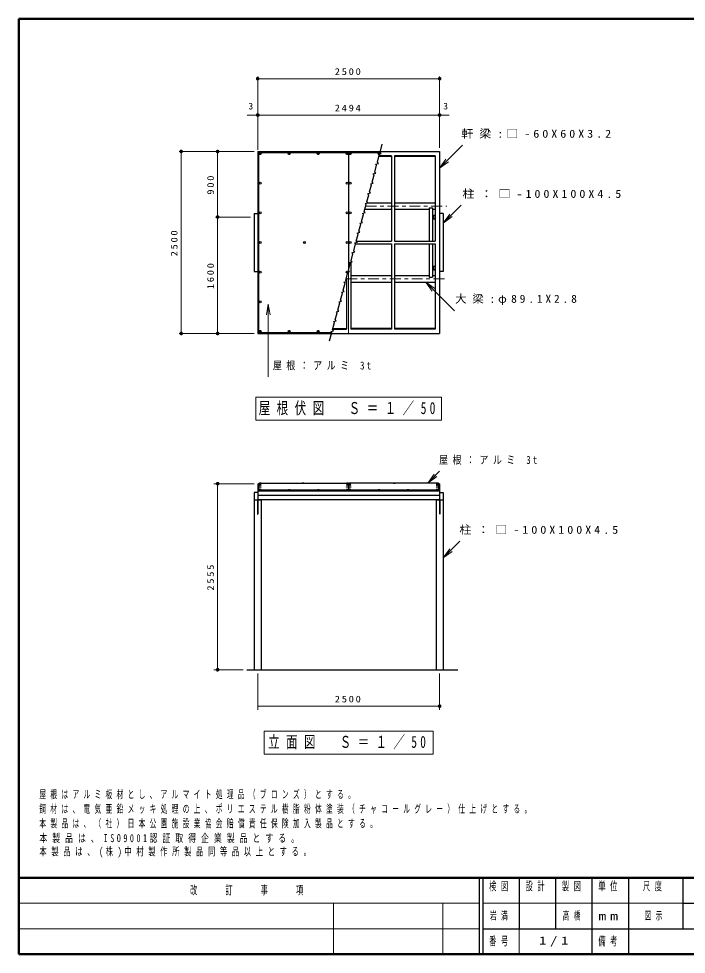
# Model space of a CAD drawing. Units: millimetres on the paper, with parts at other scales. Extents: x -365 to 12, y -40 to 257.
# Drawn here: x -365 to -181.6, y 0 to 257 of the extents above; entities that cross this region are included whole.
import ezdxf
from ezdxf.enums import TextEntityAlignment as Align

# ---------------------------------------------------------------- set-up
doc = ezdxf.new("R2010")
doc.units = ezdxf.units.MM
doc.linetypes.add('USER2', pattern=[6, 3, -1, 1, -1])
doc.layers.add('LY_1', color=7, linetype='Continuous', lineweight=25)
doc.layers.add('LY_2', color=7, linetype='Continuous', lineweight=13)
doc.styles.add('ＭＳ ゴシック', font='')
doc.styles.get('ＭＳ ゴシック').set_extended_font_data('MS Gothic')

# ---------------------------------------------------------------- blocks, each defined once
blk = doc.blocks.new('open_arrow')
at = {"color": 0, "linetype": 'Continuous', "lineweight": -2}
blk.add_lwpolyline([(7.5, 1.25), (0, 0), (7.5, -1.25)], dxfattribs=at)
blk = doc.blocks.new('filled_dot')
at = {"color": 0, "linetype": 'Continuous', "lineweight": -2, "const_width": 1.25}
blk.add_lwpolyline([(-0.625, 0, 1), (0.625, 0, 1)], format="xyb", close=True, dxfattribs=at)

msp = doc.modelspace()

# ---------------------------------------------------------------- linework, layer by layer
at = {"layer": 'LY_1', "lineweight": 13}
for p, q in [((-299.345, 221.528), (-299.345, 241.128)), ((-299.345, 240.528), (-249.345, 240.528)), ((-249.345, 221.528), (-249.345, 241.128)), ((-299.285, 220.992), (-299.285, 231.528)), ((-302.234, 230.528), (-299.285, 230.528)), ((-299.285, 230.528), (-249.405, 230.528)), ((-249.405, 221.528), (-249.405, 231.128)), ((-249.405, 230.528), (-246.699, 230.528)), ((-249.405, 215.917), (-243.041, 222.281)), ((-300.285, 220.528), (-320.945, 220.528)), ((-320.345, 170.528), (-320.345, 220.528)), ((-310.345, 202.528), (-310.345, 220.528)), ((-248.345, 200.867), (-243.443, 205.77)), ((-301.345, 202.528), (-310.945, 202.528)), ((-310.345, 170.528), (-310.345, 202.528)), ((-253.126, 184.637), (-245.254, 176.765)), ((-296.423, 178.625), (-296.423, 158.625)), ((-300.285, 170.528), (-320.945, 170.528)), ((-248.845, 153.011), (-299.845, 153.011)), ((-299.845, 153.011), (-299.845, 146.711)), ((-248.845, 146.711), (-248.845, 153.011)), ((-299.845, 146.711), (-248.845, 146.711)), ((-249.369, 132.681), (-252.609, 129.441)), ((-252.609, 129.441), (-250.842, 131.916)), ((-252.609, 129.441), (-250.488, 131.562)), ((-250.134, 131.209), (-252.609, 129.441)), ((-300.285, 129.261), (-311.345, 129.261)), ((-310.345, 78.162), (-310.345, 129.261)), ((-248.345, 108.92), (-243.772, 113.493)), ((-303.345, 78.162), (-311.345, 78.162)), ((-299.345, 77.162), (-299.345, 67.162)), ((-249.345, 77.162), (-249.345, 67.162)), ((-249.345, 68.162), (-299.345, 68.162)), ((-251.095, 61.312), (-297.595, 61.312)), ((-297.595, 61.312), (-297.595, 55.012)), ((-251.095, 55.012), (-251.095, 61.312)), ((-297.595, 55.012), (-251.095, 55.012))]:
    msp.add_line(p, q, dxfattribs=at)
at = {"layer": 'LY_1'}
for p, q in [((-299.285, 220.528), (-249.405, 220.528)), ((-299.285, 220.528), (-299.285, 170.528)), ((-262.555, 219.342), (-262.555, 195.908)), ((-261.795, 219.342), (-261.795, 195.908)), ((-249.405, 220.528), (-249.405, 170.528)), ((-300.345, 203.528), (-299.345, 203.528)), ((-300.345, 203.528), (-300.345, 187.528)), ((-248.345, 203.528), (-249.345, 203.528)), ((-248.345, 203.528), (-248.345, 187.528)), ((-272.243, 195.908), (-262.555, 195.908)), ((-261.795, 195.908), (-250.605, 195.908)), ((-272.447, 195.148), (-262.555, 195.148)), ((-262.555, 195.148), (-262.555, 171.714)), ((-261.795, 195.148), (-250.605, 195.148)), ((-261.795, 195.148), (-261.795, 171.714)), ((-300.345, 187.528), (-299.345, 187.528)), ((-248.345, 187.528), (-249.345, 187.528)), ((-299.285, 170.528), (-249.405, 170.528)), ((-299.285, 129.261), (-298.985, 129.261)), ((-299.285, 129.261), (-299.285, 124.971)), ((-249.405, 129.261), (-249.705, 129.261)), ((-249.405, 129.261), (-249.405, 124.971)), ((-299.285, 127.303), (-249.405, 127.303)), ((-299.285, 126.118), (-249.405, 126.118)), ((-299.285, 124.971), (-249.405, 124.971)), ((-302.345, 78.162), (-244.345, 78.162))]:
    msp.add_line(p, q, dxfattribs=at)
at = {"layer": 'LY_1', "color": 190, "lineweight": 13}
for p, q in [((-298.985, 220.259), (-298.985, 170.796)), ((-274.395, 220.259), (-274.395, 187.877)), ((-274.295, 220.259), (-274.295, 188.25))]:
    msp.add_line(p, q, dxfattribs=at)
at = {"layer": 'LY_1', "color": 190}
for p, q in [((-298.985, 220.259), (-274.395, 220.259)), ((-274.295, 220.259), (-265.718, 220.259)), ((-298.985, 170.796), (-278.972, 170.796))]:
    msp.add_line(p, q, dxfattribs=at)
at = {"layer": 'LY_1', "color": 1}
for p, q in [((-262.555, 219.155), (-266.014, 219.155)), ((-262.555, 219.342), (-265.964, 219.342)), ((-250.605, 219.342), (-261.795, 219.342)), ((-250.605, 219.155), (-261.795, 219.155)), ((-250.605, 219.342), (-250.605, 195.908)), ((-269.427, 206.419), (-262.555, 206.419)), ((-261.795, 206.419), (-250.605, 206.419)), ((-269.904, 204.637), (-262.555, 204.637)), ((-261.795, 204.637), (-252.245, 204.637)), ((-252.245, 205.047), (-252.245, 195.908)), ((-252.245, 205.047), (-251.345, 205.047)), ((-251.345, 205.047), (-251.345, 195.908)), ((-251.345, 204.637), (-250.605, 204.637)), ((-251.345, 203.028), (-250.605, 203.028)), ((-251.345, 202.028), (-250.605, 202.028)), ((-252.245, 195.148), (-252.245, 186.009)), ((-251.345, 195.148), (-251.345, 186.009)), ((-250.605, 195.148), (-250.605, 171.714)), ((-273.745, 190.303), (-273.745, 171.714)), ((-251.345, 189.028), (-250.605, 189.028)), ((-251.345, 188.028), (-250.605, 188.028)), ((-274.945, 185.825), (-274.945, 171.714)), ((-273.745, 186.419), (-262.555, 186.419)), ((-261.795, 186.419), (-252.245, 186.419)), ((-252.245, 186.009), (-251.345, 186.009)), ((-251.345, 186.419), (-250.605, 186.419)), ((-273.745, 184.637), (-262.555, 184.637)), ((-261.795, 184.637), (-250.605, 184.637)), ((-278.726, 171.714), (-274.945, 171.714)), ((-278.676, 171.901), (-274.945, 171.901)), ((-262.555, 171.901), (-273.745, 171.901)), ((-262.555, 171.714), (-273.745, 171.714)), ((-250.605, 171.901), (-261.795, 171.901)), ((-250.605, 171.714), (-261.795, 171.714))]:
    msp.add_line(p, q, dxfattribs=at)
at = {"layer": 'LY_1', "color": 1, "linetype": 'USER2', "lineweight": 13}
for p, q in [((-269.666, 205.528), (-247.345, 205.528)), ((-275.025, 185.528), (-247.345, 185.528))]:
    msp.add_line(p, q, dxfattribs=at)
at = {"layer": 'LY_1', "color": 1, "lineweight": 13}
msp.add_line((-274.345, 188.064), (-274.345, 170.528), dxfattribs=at)
at = {"layer": 'LY_1', "color": 4, "lineweight": 13}
for p, q in [((-298.985, 129.441), (-298.985, 127.527)), ((-274.395, 129.441), (-274.395, 127.527)), ((-274.295, 129.441), (-274.295, 127.527)), ((-249.705, 129.441), (-249.705, 127.527))]:
    msp.add_line(p, q, dxfattribs=at)
at = {"layer": 'LY_1', "color": 4}
for p, q in [((-298.985, 129.441), (-274.395, 129.441)), ((-249.705, 129.441), (-274.295, 129.441)), ((-249.705, 127.527), (-298.985, 127.527))]:
    msp.add_line(p, q, dxfattribs=at)
at = {"layer": 'LY_1', "color": 21}
for p, q in [((-299.285, 126.862), (-300.345, 126.862)), ((-300.345, 126.862), (-300.345, 78.162)), ((-249.405, 126.862), (-248.345, 126.862)), ((-248.345, 126.862), (-248.345, 78.162)), ((-300.345, 124.862), (-298.345, 124.862)), ((-299.405, 124.862), (-299.405, 120.862)), ((-299.285, 124.862), (-299.285, 120.862)), ((-298.345, 124.971), (-298.345, 78.162)), ((-250.345, 124.971), (-250.345, 78.162)), ((-250.345, 124.862), (-248.345, 124.862)), ((-249.405, 124.862), (-249.405, 120.862)), ((-249.285, 124.862), (-249.285, 120.862)), ((-299.405, 120.862), (-299.285, 120.862))]:
    msp.add_line(p, q, dxfattribs=at)
at = {"layer": 'LY_1'}
msp.add_lwpolyline([(-279.58, 168.528), (-278.971, 170.8), (-279.254, 171.083), (-278.481, 171.29), (-278.764, 171.573), (-278.246, 173.505), (-278.529, 173.788), (-277.756, 173.995), (-278.039, 174.277), (-277.521, 176.209), (-277.804, 176.492), (-277.032, 176.699), (-277.314, 176.982), (-276.797, 178.914), (-277.08, 179.197), (-276.307, 179.404), (-276.59, 179.687), (-276.072, 181.619), (-276.355, 181.901), (-275.582, 182.108), (-275.865, 182.391), (-275.347, 184.323), (-275.63, 184.606), (-274.858, 184.813), (-275.14, 185.096), (-274.623, 187.028), (-274.906, 187.311), (-274.133, 187.518), (-274.416, 187.8), (-273.898, 189.732), (-274.181, 190.015), (-273.408, 190.222), (-273.691, 190.505), (-273.173, 192.437), (-273.456, 192.72), (-272.683, 192.927), (-272.966, 193.21), (-272.449, 195.141), (-272.731, 195.424), (-271.959, 195.631), (-272.242, 195.914), (-271.724, 197.846), (-272.007, 198.129), (-271.234, 198.336), (-271.517, 198.619), (-270.999, 200.551), (-271.282, 200.834), (-270.509, 201.041), (-270.792, 201.323), (-270.275, 203.255), (-270.557, 203.538), (-269.785, 203.745), (-270.067, 204.028), (-269.55, 205.96), (-269.833, 206.243), (-269.06, 206.45), (-269.343, 206.733), (-268.825, 208.664), (-269.108, 208.947), (-268.335, 209.154), (-268.618, 209.437), (-268.1, 211.369), (-268.383, 211.652), (-267.611, 211.859), (-267.893, 212.142), (-267.376, 214.074), (-267.659, 214.356), (-266.886, 214.564), (-267.169, 214.846), (-266.651, 216.778), (-266.934, 217.061), (-266.161, 217.268), (-266.444, 217.551), (-265.926, 219.483), (-266.209, 219.766), (-265.436, 219.973), (-265.719, 220.256), (-265.11, 222.528)], dxfattribs=at)
at = {"layer": 'LY_1', "color": 190}
for centre in [(-298.635, 219.914), (-290.672, 219.914), (-282.708, 219.914), (-274.745, 219.914), (-273.945, 219.914), (-265.982, 219.914), (-298.635, 211.82), (-274.745, 211.82), (-273.945, 211.82), (-298.635, 203.684), (-274.745, 203.684), (-273.945, 203.684), (-298.635, 195.528), (-286.515, 195.528), (-274.745, 195.528), (-273.945, 195.528), (-298.635, 187.372), (-274.745, 187.372), (-298.635, 179.236), (-298.635, 171.142), (-290.672, 171.142), (-282.708, 171.142)]:
    msp.add_circle(centre, 0.25, dxfattribs=at)
at = {"layer": 'LY_1', "color": 1}
for centre, start, end in [((-250.845, 202.528), 36.87223, 323.12773), ((-250.845, 188.528), 36.87217, 323.12767)]:
    msp.add_arc(centre, 0.3, start, end, dxfattribs=at)
at = {"layer": 'LY_1'}
for centre, major_axis, ratio in [((-298.635, 129.419), (0.22, 0), 0.016436), ((-298.635, 129.246), (0.22, 0), 0.049268), ((-298.635, 128.899), (0.22, 0), 0.081981), ((-286.865, 129.421), (0.22, 0), 0.016436), ((-274.745, 129.419), (-0.22, 0), 0.016436), ((-274.745, 129.246), (-0.22, 0), 0.049268), ((-274.745, 128.899), (-0.22, 0), 0.081981), ((-273.945, 129.419), (0.22, 0), 0.016436), ((-273.945, 129.246), (0.22, 0), 0.049268), ((-273.945, 128.899), (0.22, 0), 0.081981), ((-261.825, 129.421), (0.22, 0), 0.016436), ((-250.055, 129.419), (-0.22, 0), 0.016436), ((-250.055, 129.246), (-0.22, 0), 0.049268), ((-250.055, 128.899), (-0.22, 0), 0.081981), ((-298.635, 128.38), (-0.22, 0), 0.11469), ((-298.635, 127.688), (-0.22, 0), 0.14724), ((-290.672, 127.581), (-0.22, 0), 0.151686), ((-282.708, 127.581), (-0.22, 0), 0.151686), ((-274.745, 128.38), (0.22, 0), 0.11469), ((-274.745, 127.688), (0.22, 0), 0.14724), ((-273.945, 128.38), (-0.22, 0), 0.11469), ((-273.945, 127.688), (-0.22, 0), 0.14724), ((-265.982, 127.581), (0.22, 0), 0.151686), ((-258.018, 127.581), (0.22, 0), 0.151686), ((-250.055, 128.38), (0.22, 0), 0.11469), ((-250.055, 127.688), (0.22, 0), 0.14724)]:
    msp.add_ellipse(centre, major_axis=major_axis, ratio=ratio, dxfattribs=at)
at = {"layer": 'LY_2', "lineweight": 50}
for p, q in [((0, 257), (-365, 257)), ((-365, 257), (-365, 0)), ((-365, 21), (0, 21)), ((-365, 0), (0, 0))]:
    msp.add_line(p, q, dxfattribs=at)
at = {"layer": 'LY_2', "lineweight": 25}
for p, q in [((-238.5, 21), (-238.5, 0)), ((-237.5, 21), (-237.5, 0)), ((-227.5, 21), (-227.5, 7)), ((-217.5, 21), (-217.5, 7)), ((-207.5, 21), (-207.5, 0)), ((-197.5, 21), (-197.5, 7)), ((-182.5, 21), (-182.5, 7)), ((-182.5, 14), (-70, 14)), ((-237.5, 7), (0, 7)), ((-197.5, 7), (-197.5, 0))]:
    msp.add_line(p, q, dxfattribs=at)
at = {"layer": 'LY_2'}
for p, q in [((-365, 14), (-238.5, 14)), ((-278.5, 14), (-278.5, 0)), ((-248.5, 14), (-248.5, 0)), ((-237.5, 14), (-182.5, 14)), ((-365, 7), (-238.5, 7)), ((-227.5, 7), (-227.5, 0))]:
    msp.add_line(p, q, dxfattribs=at)

# ---------------------------------------------------------------- block references
at = {"layer": 'LY_1', "lineweight": 13, "xscale": 0.4, "yscale": 0.4}
for p in [(-299.345, 240.528), (-299.345, 230.528)]:
    msp.add_blockref('filled_dot', p, dxfattribs=at)
at = {"layer": 'LY_1', "lineweight": 13}
for name, p, xscale, yscale, rotation in [('filled_dot', (-249.345, 240.528), 0.4, 0.4, 180), ('filled_dot', (-299.285, 230.528), 0.4, 0.4, 180), ('filled_dot', (-249.405, 230.528), 0.4, 0.4, 180), ('filled_dot', (-249.345, 230.528), 0.4, 0.4, 180), ('filled_dot', (-320.345, 220.528), 0.4, 0.4, 270), ('filled_dot', (-310.345, 220.528), 0.4, 0.4, 270), ('open_arrow', (-249.405, 215.917), 0.4, 0.4, 45), ('open_arrow', (-248.345, 200.867), 0.4, 0.4, 45), ('filled_dot', (-310.345, 202.528), 0.4, 0.4, 90), ('open_arrow', (-253.126, 184.637), 0.4, 0.4, 315), ('open_arrow', (-296.423, 178.625), 0.4, 0.4, 270), ('filled_dot', (-320.345, 170.528), 0.4, 0.4, 90), ('filled_dot', (-310.345, 170.528), 0.4, 0.4, 90), ('open_arrow', (-249.369, 132.681), 0.001, 0.001, 225), ('filled_dot', (-310.345, 129.261), 0.4, 0.4, 270), ('open_arrow', (-248.345, 108.92), 0.4, 0.4, 45), ('filled_dot', (-310.345, 78.162), 0.4, 0.4, 90), ('filled_dot', (-249.345, 68.162), 0.4, 0.4, 180)]:
    msp.add_blockref(name, p, dxfattribs=dict(at, xscale=xscale, yscale=yscale, rotation=rotation))

# ---------------------------------------------------------------- texts
at = {"layer": 'LY_1', "style": 'ＭＳ ゴシック', "width": 1.05}
for p in [(-301.234, 231.528), (-247.699, 231.528)]:
    msp.add_text('3', height=1.833, dxfattribs=at).set_placement(p, align=Align.BOTTOM_CENTER)
at = {"layer": 'LY_1', "style": 'ＭＳ ゴシック'}
for s, insert, char_height, attachment_point in [('\\T1.33;\\W1.15;2500', (-274.345, 241.528), 1.833, 8), ('\\T1.33;\\W1.15;2494', (-274.345, 231.528), 1.833, 8), ('\\T1.5;\\W1.1;軒梁:□-60X60X3.2', (-243.399, 225.281), 2.199, 4), ('\\T1.5;\\W1.1;柱：□-100X100X4.5', (-243.08, 208.77), 2.199, 4), ('\\T1.5;\\W1.05;大梁:φ89.1X2.8', (-245.094, 179.765), 2.199, 4), ('\\T1.5;\\W0.8;屋根：アルミ\\~3t', (-295.162, 161.625), 2.199, 4), ('\\T1.57;\\W0.7;屋根伏図\u3000Ｓ＝１／50', (-274.345, 149.861), 3.299, 5), ('\\T1.5;\\W0.8;屋根：アルミ\\~3t', (-249.494, 135.681), 2.199, 4), ('\\T1.5;\\W1.1;柱：□-100X100X4.5', (-243.941, 116.493), 2.199, 4), ('\\T1.33;\\W1.15;2500', (-274.345, 69.162), 1.833, 8), ('\\T1.56;\\W0.7;立面図\u3000Ｓ＝１／50', (-274.345, 58.162), 3.299, 5), ('\\T1.64;\\W0.6;屋根はアルミ板材とし、アルマイト処理品（ブロンズ）とする。', (-359.323, 42.556), 2.199, 7), ('\\T1.64;\\W0.6;鋼材は、電気亜鉛メッキ処理の上、ポリエステル樹脂粉体塗装（チャコールグレー）仕上げとする。', (-359.323, 38.556), 2.199, 7), ('\\T1.64;\\W0.6;本製品は、（社）日本公園施設業協会賠償責任保険加入製品とする。', (-359.323, 34.556), 2.199, 7), ('\\T1.64;\\W0.7;本製品は、ISO9001認証取得企業製品とする。', (-359.323, 30.556), 2.199, 7), ('\\T1.64;\\W0.65;本製品は、(株)中村製作所製品同等品以上とする。', (-359.323, 26.556), 2.199, 7), ('\\T1.64;\\W0.6;岩満', (-232.5, 10.5), 2.199, 5), ('\\T1.64;\\W0.6;高橋', (-212.5, 10.5), 2.199, 5), ('\\T1.64;\\W0.6;図示', (-190, 10.5), 2.199, 5), ('\\T1.5;\\W1.35;1/1', (-217.5, 3.5), 2.199, 5)]:
    msp.add_mtext(s, dxfattribs=dict(at, insert=insert, char_height=char_height, attachment_point=attachment_point))
at = {"layer": 'LY_1', "char_height": 1.833, "attachment_point": 8, "rotation": 90, "style": 'ＭＳ ゴシック'}
for s, insert in [('\\T1.33;\\W1.15;900', (-311.345, 211.528)), ('\\T1.33;\\W1.15;2500', (-321.345, 195.528)), ('\\T1.33;\\W1.15;1600', (-311.345, 186.528)), ('\\T1.33;\\W1.15;2555', (-311.345, 103.712))]:
    msp.add_mtext(s, dxfattribs=dict(at, insert=insert))
at = {"layer": 'LY_2', "color": 4, "char_height": 2.346, "style": 'ＭＳ ゴシック'}
for s, insert, attachment_point in [('\\T1.64;\\W0.6;改\u3000\u3000訂\u3000\u3000事\u3000\u3000項', (-301.75, 17.5), 5), ('\\T1.64;\\W0.6;検図', (-232.5, 19.9), 2), ('\\T1.64;\\W0.6;設計', (-222.5, 19.9), 2), ('\\T1.64;\\W0.6;製図', (-212.5, 19.9), 2), ('\\T1.64;\\W0.6;単位', (-202.5, 19.9), 2), ('\\T1.64;\\W0.6;尺度', (-190.25, 19.9), 2), ('\\T1.5;\\W1.35;mm', (-202.5, 10.5), 5), ('\\T1.64;\\W0.6;備考', (-202.5, 3.5), 5), ('\\T1.64;\\W0.6;番号', (-232.5, 3.5), 5)]:
    msp.add_mtext(s, dxfattribs=dict(at, insert=insert, attachment_point=attachment_point))

doc.saveas('drawing.dxf')
